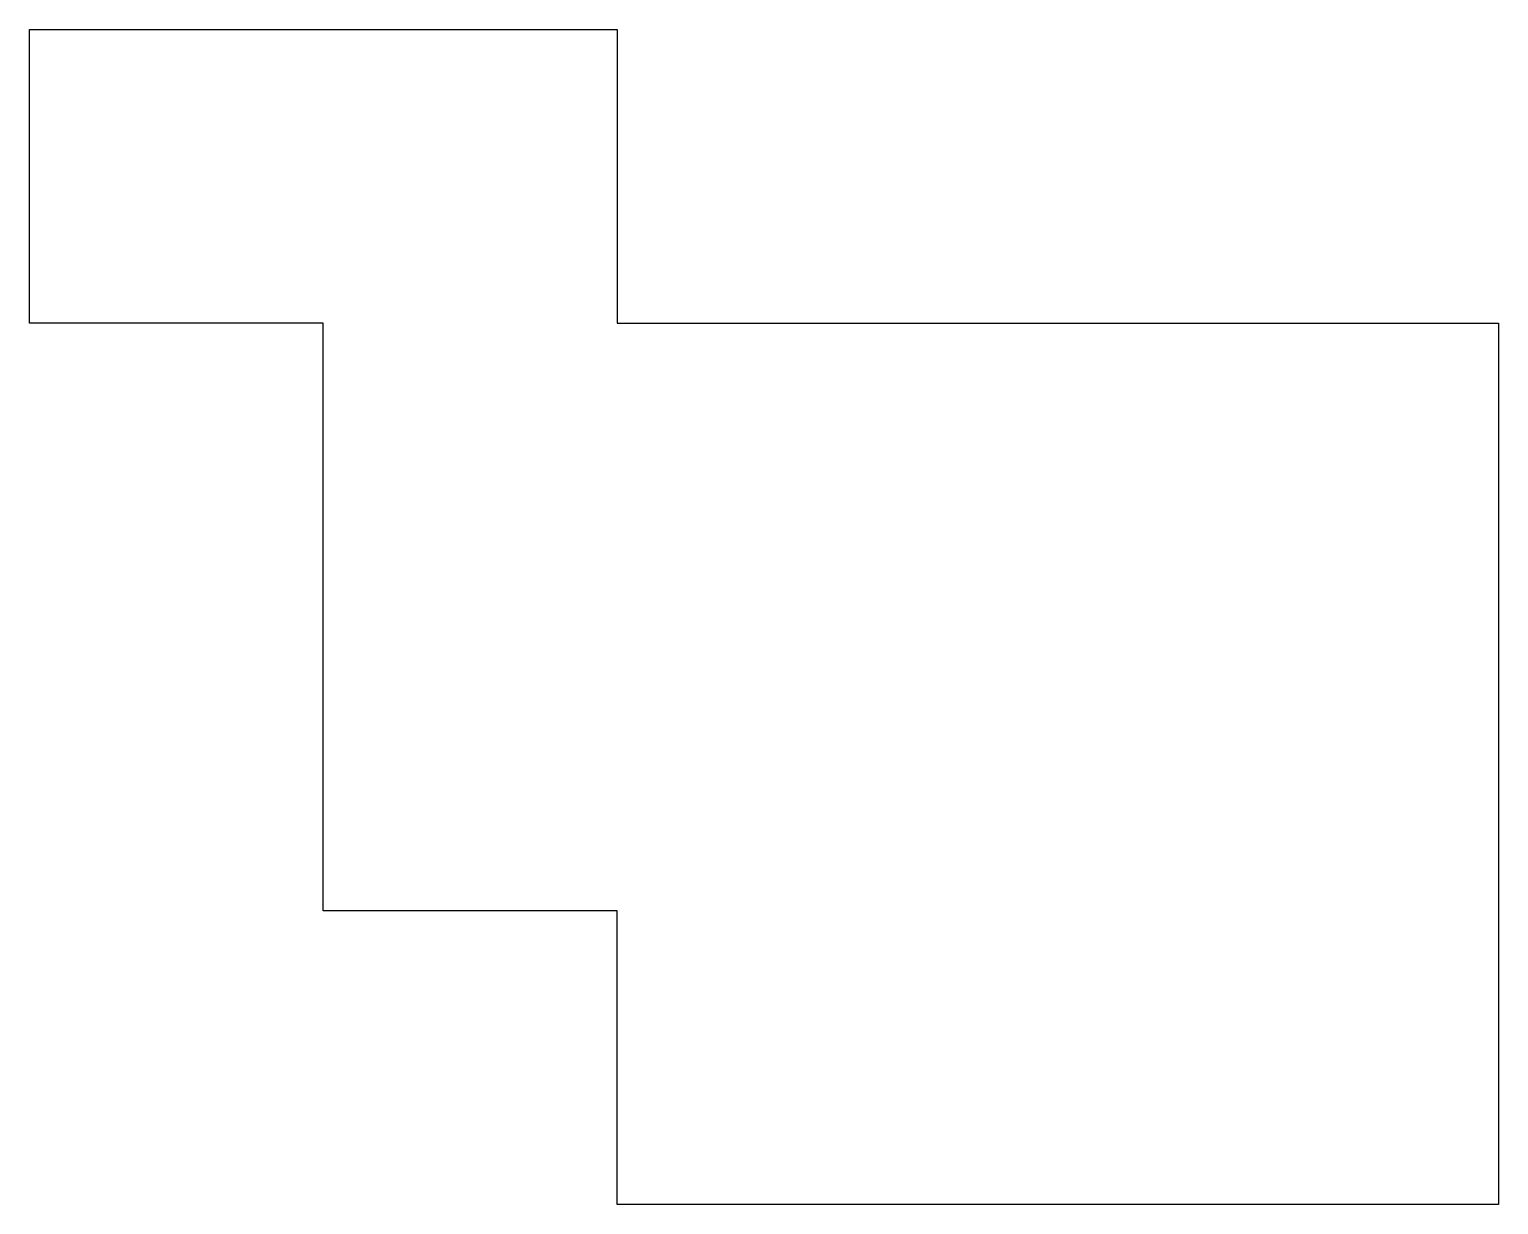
# Model space of a CAD drawing. Header units: metres. Extents: x 0 to 5, y 10 to 14.
import ezdxf

# ---------------------------------------------------------------- set-up
doc = ezdxf.new("R2010")
doc.units = ezdxf.units.M
doc.layers.get('0').update_dxf_attribs({"lineweight": 25, "true_color": 0xffffff})

msp = doc.modelspace()

# ---------------------------------------------------------------- linework, layer by layer
for p, q in [((0, 14), (2, 14)), ((0, 13), (0, 14)), ((2, 14), (2, 13)), ((1, 13), (0, 13)), ((1, 11), (1, 13)), ((2, 13), (5, 13)), ((5, 13), (5, 10)), ((2, 11), (1, 11)), ((2, 10), (2, 11)), ((5, 10), (2, 10))]:
    msp.add_line(p, q)

doc.saveas('drawing.dxf')
